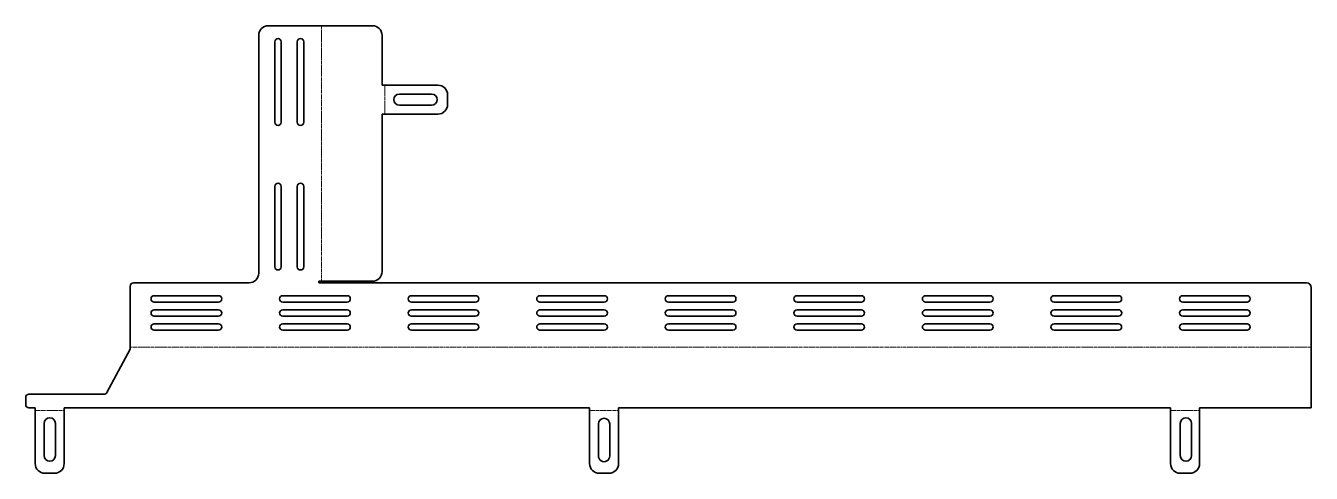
# Model space of a CAD drawing. Header units: inches. Extents: x 0 to 800, y 0 to 279.
import ezdxf

# ---------------------------------------------------------------- set-up
doc = ezdxf.new("R2010")
doc.units = ezdxf.units.IN
doc.header["$MEASUREMENT"] = 0
doc.linetypes.add('Chain', pattern=[13.68, 9.12, -1.14, 2.28, -1.14])
doc.layers.add('SIMUMAK Bend Centerline (ISO)', color=7, linetype='Chain', lineweight=9)
doc.layers.add('SIMUMAK Visible (ISO)', color=7, linetype='Continuous', lineweight=35)

# ---------------------------------------------------------------- blocks, each defined once
blk = doc.blocks.new('SIL-028-BPCABL-01_Sheet_9_SIL-028-BPCABL-01 (Desplegada)')
at = {"layer": 'SIMUMAK Bend Centerline (ISO)', "ltscale": 0.263158}
for p, q in [((-215.87, 139.26), (-215.87, -19.74)), ((-176.61, 102.26), (-176.61, 84.26)), ((400, -60.87), (-335, -60.87)), ((-394.07, -100.13), (-376.07, -100.13)), ((-49.07, -100.13), (-31.07, -100.13)), ((312.47, -100.13), (330.47, -100.13))]:
    blk.add_line(p, q, dxfattribs=at)
at = {"layer": 'SIMUMAK Visible (ISO)'}
for p, q in [((-249, 139.26), (-184.24, 139.26)), ((-255, -14.74), (-255, 133.26)), ((-245, 79.26), (-245, 129.26)), ((-241, 129.26), (-241, 79.26)), ((-231, 79.26), (-231, 129.26)), ((-227, 129.26), (-227, 79.26)), ((-178.24, 102.26), (-178.24, 133.26)), ((-143.48, 102.26), (-178.24, 102.26)), ((-167.48, 96.76), (-147.48, 96.76)), ((-137.48, 90.26), (-137.48, 96.26)), ((-147.48, 89.76), (-167.48, 89.76)), ((-178.24, 84.26), (-143.48, 84.26)), ((-178.24, -13.74), (-178.24, 84.26)), ((-245, -10.74), (-245, 39.26)), ((-241, 39.26), (-241, -10.74)), ((-231, -10.74), (-231, 39.26)), ((-227, 39.26), (-227, -10.74)), ((-335, -22.74), (-335, -62)), ((-261, -20.74), (-333, -20.74)), ((-184.24, -19.74), (-217.5, -19.74)), ((-217.5, -20.74), (-217.5, -19.74)), ((397, -20.74), (-217.5, -20.74)), ((400, -98), (400, -23.74)), ((-320, -28.74), (-280, -28.74)), ((-240, -28.74), (-200, -28.74)), ((-160, -28.74), (-120, -28.74)), ((-80, -28.74), (-40, -28.74)), ((0, -28.74), (40, -28.74)), ((80, -28.74), (120, -28.74)), ((160, -28.74), (200, -28.74)), ((240, -28.74), (280, -28.74)), ((320, -28.74), (360, -28.74)), ((-280, -32.74), (-320, -32.74)), ((-320, -37.49), (-280, -37.49)), ((-200, -32.74), (-240, -32.74)), ((-240, -37.49), (-200, -37.49)), ((-120, -32.74), (-160, -32.74)), ((-160, -37.49), (-120, -37.49)), ((-40, -32.74), (-80, -32.74)), ((-80, -37.49), (-40, -37.49)), ((40, -32.74), (0, -32.74)), ((0, -37.49), (40, -37.49)), ((120, -32.74), (80, -32.74)), ((80, -37.49), (120, -37.49)), ((200, -32.74), (160, -32.74)), ((160, -37.49), (200, -37.49)), ((280, -32.74), (240, -32.74)), ((240, -37.49), (280, -37.49)), ((319.97, -37.49), (360, -37.49)), ((360, -32.74), (320, -32.74)), ((-280, -41.49), (-320, -41.49)), ((-320, -46.24), (-280, -46.24)), ((-200, -41.49), (-240, -41.49)), ((-240, -46.24), (-200, -46.24)), ((-120, -41.49), (-160, -41.49)), ((-160, -46.24), (-120, -46.24)), ((-40, -41.49), (-80, -41.49)), ((-80, -46.24), (-40, -46.24)), ((40, -41.49), (0, -41.49)), ((0, -46.24), (40, -46.24)), ((120, -41.49), (80, -41.49)), ((80, -46.24), (120, -46.24)), ((200, -41.49), (160, -41.49)), ((160, -46.24), (200, -46.24)), ((280.03, -41.49), (240, -41.49)), ((240, -46.24), (280, -46.24)), ((360, -41.49), (319.97, -41.49)), ((320, -46.24), (360, -46.24)), ((-280, -50.24), (-320, -50.24)), ((-200, -50.24), (-240, -50.24)), ((-120, -50.24), (-160, -50.24)), ((-40, -50.24), (-80, -50.24)), ((40, -50.24), (0, -50.24)), ((120, -50.24), (80, -50.24)), ((200, -50.24), (160, -50.24)), ((280, -50.24), (240, -50.24)), ((360, -50.24), (320, -50.24)), ((-335, -62), (-349.43, -88.94)), ((-400, -96.5), (-400, -92)), ((-351.2, -90), (-398, -90)), ((-398, -98.5), (-394.07, -98.5)), ((-394.07, -98.5), (-394.07, -133.26)), ((-376.07, -133.26), (-376.07, -98.5)), ((-376.07, -98.5), (-49.07, -98.5)), ((-49.07, -98.5), (-49.07, -133.26)), ((-31.07, -133.26), (-31.07, -98.5)), ((-31.07, -98.5), (312.47, -98.5)), ((312.47, -98.5), (312.47, -133.26)), ((330.47, -133.26), (330.47, -98.5)), ((330.47, -98.5), (399.96, -98.5)), ((-388.5, -128.26), (-388.5, -108.26)), ((-381.5, -108.26), (-381.5, -128.26)), ((-43.56, -128.29), (-43.56, -108.54)), ((-36.57, -108.54), (-36.57, -128.54)), ((318.5, -128.26), (318.5, -108.26)), ((325.5, -108.26), (325.5, -128.26)), ((-388.07, -139.26), (-382.07, -139.26)), ((-43.07, -139.26), (-37.07, -139.26)), ((318.47, -139.26), (324.47, -139.26))]:
    blk.add_line(p, q, dxfattribs=at)
at = {"layer": 'SIMUMAK Visible (ISO)', "extrusion": (0, 0, -1)}
for centre, radius, start, end in [((249, 133.26), 6, 0, 90), ((184.24, 133.26), 6, 90, 180), ((243, 129.26), 2, 0, 180), ((229, 129.26), 2, 0, 180), ((167.48, 93.26), 3.5, 270, 90), ((147.48, 93.26), 3.5, 90, 270), ((143.48, 96.26), 6, 90, 180), ((143.48, 90.26), 6, 180, 270), ((243, 79.26), 2, 180, 0), ((229, 79.26), 2, 180, 0), ((243, 39.26), 2, 0, 180), ((229, 39.26), 2, 0, 180), ((243, -10.74), 2, 180, 0), ((229, -10.74), 2, 180, 0), ((184.24, -13.74), 6, 180, 270), ((333, -22.74), 2, 360, 90), ((-397, -23.74), 3, 90, 180), ((320, -30.74), 2, 270, 90), ((280, -30.74), 2, 90, 270), ((240, -30.74), 2, 270, 90), ((200, -30.74), 2, 90, 270), ((160, -30.74), 2, 270, 90), ((120, -30.74), 2, 90, 270), ((80, -30.74), 2, 270, 90), ((40, -30.74), 2, 90, 270), ((0, -30.74), 2, 270, 90), ((-40, -30.74), 2, 90, 270), ((-80, -30.74), 2, 270, 90), ((-120, -30.74), 2, 90, 270), ((-160, -30.74), 2, 270, 90), ((-200, -30.74), 2, 90, 270), ((-240, -30.74), 2, 270, 90), ((-280, -30.74), 2, 90, 270), ((-320, -30.74), 2, 270, 90), ((-360, -30.74), 2, 90, 270), ((320, -39.49), 2, 270, 90), ((280, -39.49), 2, 90, 270), ((240, -39.49), 2, 270, 90), ((200, -39.49), 2, 90, 270), ((160, -39.49), 2, 270, 90), ((120, -39.49), 2, 90, 270), ((80, -39.49), 2, 270, 90), ((40, -39.49), 2, 90, 270), ((0, -39.49), 2, 270, 90), ((-40, -39.49), 2, 90, 270), ((-80, -39.49), 2, 270, 90), ((-120, -39.49), 2, 90, 270), ((-160, -39.49), 2, 270, 90), ((-200, -39.49), 2, 90, 270), ((-240, -39.49), 2, 270, 90), ((-280.01, -39.49), 2, 89.83903, 269.36268), ((-319.97, -39.49), 2, 270, 89.90311), ((-360, -39.49), 2, 90, 270), ((320, -48.24), 2, 270, 90), ((280, -48.24), 2, 90, 270), ((240, -48.24), 2, 270, 90), ((200, -48.24), 2, 90, 270), ((160, -48.24), 2, 270, 90), ((120, -48.24), 2, 90, 270), ((80, -48.24), 2, 270, 90), ((40, -48.24), 2, 90, 270), ((0, -48.24), 2, 270, 90), ((-40, -48.24), 2, 90, 270), ((-80, -48.24), 2, 270, 90), ((-120, -48.24), 2, 90, 270), ((-160, -48.24), 2, 270, 90), ((-200, -48.24), 2, 90, 270), ((-240, -48.24), 2, 270, 90), ((-280, -48.24), 2, 90, 270), ((-320, -48.24), 2, 270, 90), ((-360, -48.24), 2, 90, 270), ((398, -92), 2, 0, 90), ((398, -96.5), 2, 270, 0), ((-397, -98), 3, 180, 189.59407), ((385, -108.26), 3.5, 360, 180), ((40.07, -108.54), 3.5, 0, 180), ((-322, -108.26), 3.5, 0, 180), ((388.07, -133.26), 6, 270, 360), ((385, -128.26), 3.5, 180, 360), ((382.07, -133.26), 6, 180, 270), ((43.07, -133.26), 6, 270, 0), ((40.07, -128.54), 3.5, 180, 4.04868), ((37.07, -133.26), 6, 180, 270), ((-318.47, -133.26), 6, 270, 360), ((-322, -128.26), 3.5, 180, 0), ((-324.47, -133.26), 6, 180, 270)]:
    blk.add_arc(centre, radius, start, end, dxfattribs=at)
at = {"layer": 'SIMUMAK Visible (ISO)'}
for centre, radius, end in [((-261, -14.74), 6, 360), ((-351.2, -88), 2, 331.82141)]:
    blk.add_arc(centre, radius, 270, end, dxfattribs=at)

msp = doc.modelspace()

# ---------------------------------------------------------------- block references
msp.add_blockref('SIL-028-BPCABL-01_Sheet_9_SIL-028-BPCABL-01 (Desplegada)', (400, 139.26))

doc.saveas('drawing.dxf')
